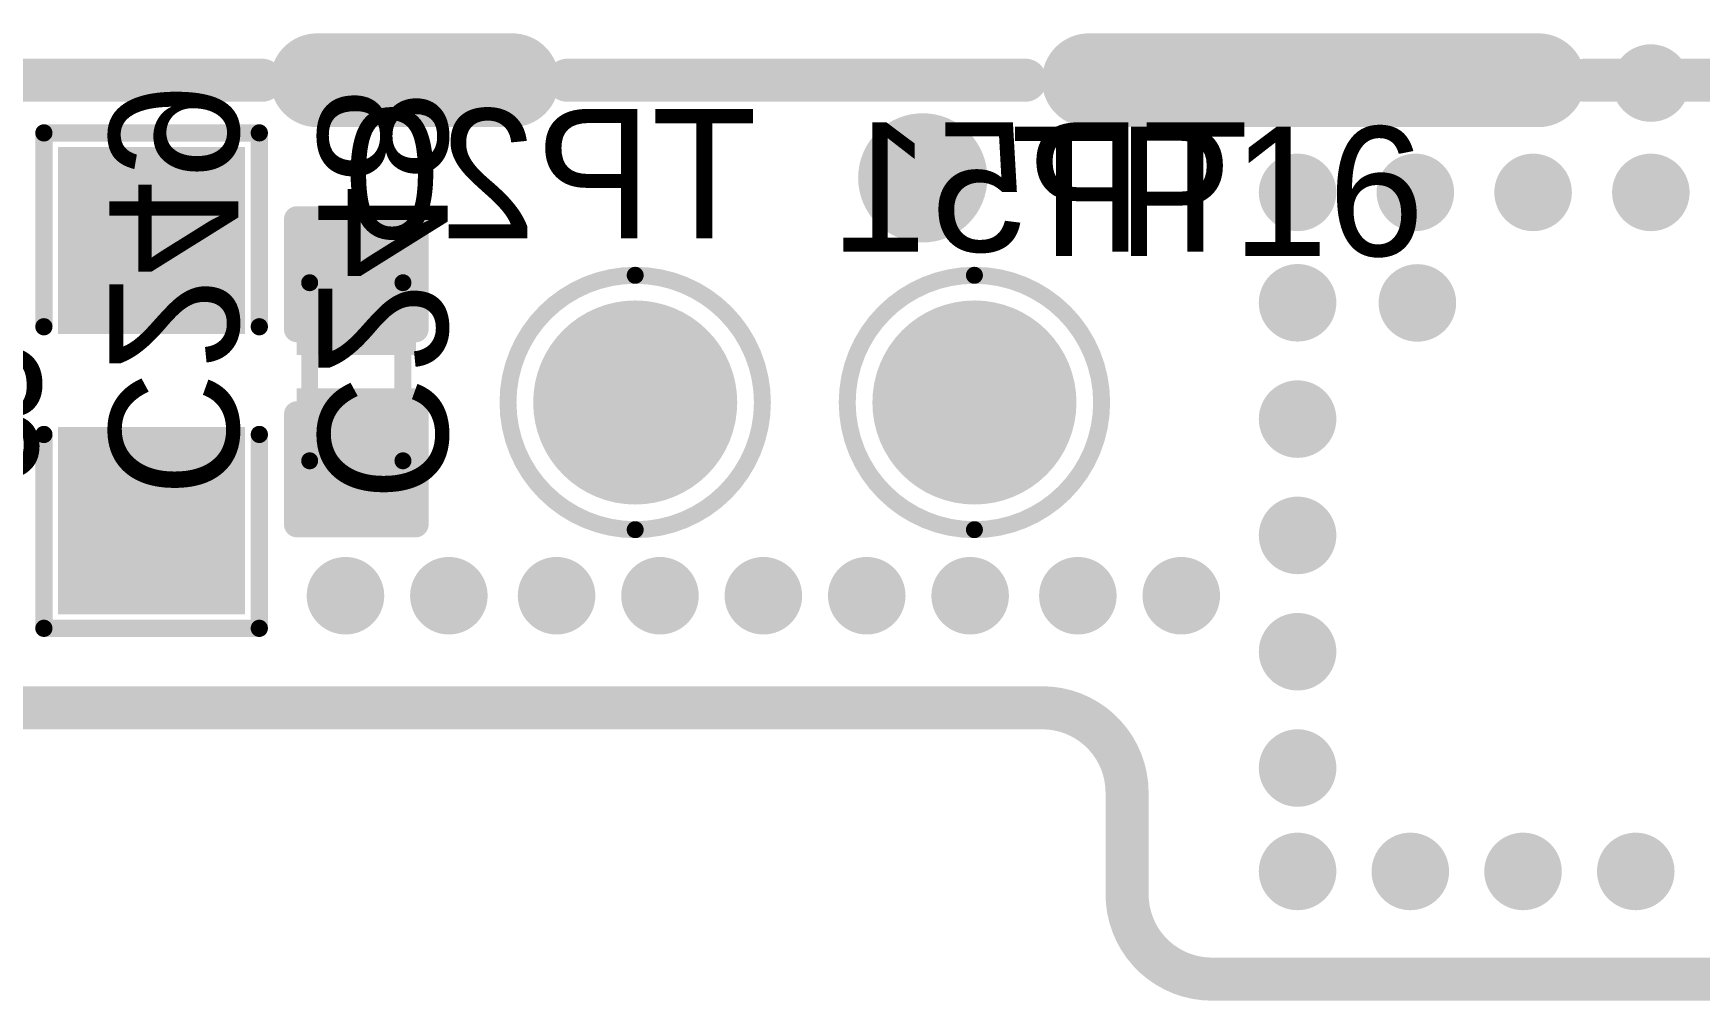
# Model space of a CAD drawing. Extents: x 722 to 1072, y 754 to 1061.
# Drawn here: x 798.41 to 808.24, y 1012.47 to 1018.18 of the extents above; entities that cross this region are included whole.
import ezdxf

# ---------------------------------------------------------------- set-up
doc = ezdxf.new("R2010")
doc.units = 0
doc.layers.get('0').update_dxf_attribs({"linetype": 'CONTINUOUS'})
for name, color, linetype in [('BOTTOMOVERLAY', 54, 'CONTINUOUS'), ('BOTTOMPASTE', 16, 'CONTINUOUS'), ('BOTTOMSOLDER', 6, 'CONTINUOUS'), ('KEEPOUTLAYER', 6, 'CONTINUOUS'), ('MECHANICAL13', 56, 'CONTINUOUS'), ('MULTILAYER', 9, 'CONTINUOUS'), ('TOPOVERLAY', 2, 'CONTINUOUS'), ('TOPPASTE', 8, 'CONTINUOUS'), ('TOPSOLDER', 216, 'CONTINUOUS'), ('VIAHOLELAYER', 16, 'CONTINUOUS')]:
    doc.layers.add(name, color=color, linetype=linetype)

# ---------------------------------------------------------------- blocks, each defined once
blk = doc.blocks.new('C_0603_B_23')
at = {"layer": 'BOTTOMOVERLAY', "const_width": 0.1016}
for points in [[(-1.4605, 0.635), (-0.3175, 0.635)], [(-1.4605, 0.635), (-1.4605, -0.635)], [(0.3175, 0.635), (1.4605, 0.635)], [(1.4605, 0.635), (1.4605, -0.635)], [(-1.4605, -0.635), (-0.3175, -0.635)], [(0.3175, -0.635), (1.4605, -0.635)]]:
    blk.add_lwpolyline(points, dxfattribs=at)
at = {"layer": 'BOTTOMOVERLAY', "const_width": 0.0508}
for points in [[(-1.4859, 0.635, 1), (-1.4351, 0.635, 1)], [(-1.4859, 0.635, 1), (-1.4351, 0.635, 1)], [(-0.3429, 0.635, 1), (-0.2921, 0.635, 1)], [(0.2921, 0.635, 1), (0.3429, 0.635, 1)], [(1.4351, 0.635, 1), (1.4859, 0.635, 1)], [(1.4351, 0.635, 1), (1.4859, 0.635, 1)], [(-1.4859, -0.635, 1), (-1.4351, -0.635, 1)], [(-1.4859, -0.635, 1), (-1.4351, -0.635, 1)], [(-0.3429, -0.635, 1), (-0.2921, -0.635, 1)], [(0.2921, -0.635, 1), (0.3429, -0.635, 1)], [(1.4351, -0.635, 1), (1.4859, -0.635, 1)], [(1.4351, -0.635, 1), (1.4859, -0.635, 1)]]:
    blk.add_lwpolyline(points, format="xyb", close=True, dxfattribs=at)
at = {"layer": 'BOTTOMPASTE'}
for points in [[(-1.2755, -0.45), (-0.3755, -0.45), (-1.2755, 0.45), (-0.3755, 0.45)], [(0.3755, -0.45), (1.2755, -0.45), (0.3755, 0.45), (1.2755, 0.45)]]:
    blk.add_solid(points, dxfattribs=at)
at = {"layer": 'BOTTOMSOLDER'}
for points in [[(-1.3771, -0.5516), (-0.2739, -0.5516), (-1.3771, 0.5516), (-0.2739, 0.5516)], [(0.2739, -0.5516), (1.3771, -0.5516), (0.2739, 0.5516), (1.3771, 0.5516)]]:
    blk.add_solid(points, dxfattribs=at)
blk = doc.blocks.new('C_0402_B_24')
at = {"layer": 'BOTTOMOVERLAY', "const_width": 0.1524}
for points in [[(-0.9001, 0.3501), (-0.2501, 0.3501)], [(-0.9001, 0.3501), (-0.9001, -0.3499)], [(0.2499, 0.3501), (0.8999, 0.3501)], [(0.8999, 0.3501), (0.8999, -0.3499)], [(-0.9001, -0.3499), (-0.2501, -0.3499)], [(0.2499, -0.3499), (0.8999, -0.3499)]]:
    blk.add_lwpolyline(points, dxfattribs=at)
at = {"layer": 'BOTTOMOVERLAY', "const_width": 0.0762}
for points in [[(-0.9382, 0.3501, 1), (-0.862, 0.3501, 1)], [(-0.9382, 0.3501, 1), (-0.862, 0.3501, 1)], [(-0.2882, 0.3501, 1), (-0.212, 0.3501, 1)], [(0.2118, 0.3501, 1), (0.288, 0.3501, 1)], [(0.8618, 0.3501, 1), (0.938, 0.3501, 1)], [(0.8618, 0.3501, 1), (0.938, 0.3501, 1)], [(-0.9382, -0.3499, 1), (-0.862, -0.3499, 1)], [(-0.9382, -0.3499, 1), (-0.862, -0.3499, 1)], [(-0.2882, -0.3499, 1), (-0.212, -0.3499, 1)], [(0.2118, -0.3499, 1), (0.288, -0.3499, 1)], [(0.8618, -0.3499, 1), (0.938, -0.3499, 1)], [(0.8618, -0.3499, 1), (0.938, -0.3499, 1)]]:
    blk.add_lwpolyline(points, format="xyb", close=True, dxfattribs=at)
at = {"layer": 'BOTTOMPASTE'}
for points in [[(-0.8, 0.25), (-0.8, -0.25), (-0.2, 0.25), (-0.2, -0.25)], [(0.2, 0.25), (0.2, -0.25), (0.8, 0.25), (0.8, -0.25)]]:
    blk.add_solid(points, dxfattribs=at)
at = {"layer": 'BOTTOMSOLDER'}
for points in [[(-0.9016, 0.3516), (-0.9016, -0.3516), (-0.0984, 0.3516), (-0.0984, -0.3516)], [(0.0984, 0.3516), (0.0984, -0.3516), (0.9016, 0.3516), (0.9016, -0.3516)]]:
    blk.add_solid(points, dxfattribs=at)
at = {"layer": 'MECHANICAL13', "const_width": 0.1}
for points in [[(-0.525, 0.275), (0.525, 0.275)], [(-0.525, 0.275), (-0.525, -0.275)], [(0.525, 0.275), (0.525, -0.275)], [(-0.525, -0.275), (0.525, -0.275)]]:
    blk.add_lwpolyline(points, dxfattribs=at)
at = {"layer": 'MECHANICAL13', "const_width": 0.05}
for points in [[(-0.55, 0.275, 1), (-0.5, 0.275, 1)], [(-0.55, 0.275, 1), (-0.5, 0.275, 1)], [(0.5, 0.275, 1), (0.55, 0.275, 1)], [(0.5, 0.275, 1), (0.55, 0.275, 1)], [(-0.55, -0.275, 1), (-0.5, -0.275, 1)], [(-0.55, -0.275, 1), (-0.5, -0.275, 1)], [(0.5, -0.275, 1), (0.55, -0.275, 1)], [(0.5, -0.275, 1), (0.55, -0.275, 1)]]:
    blk.add_lwpolyline(points, format="xyb", close=True, dxfattribs=at)
blk = doc.blocks.new('TESTPOINT2_B_70')
at = {"layer": 'BOTTOMOVERLAY'}
for points, const_width in [([(0.75, 0, 1), (-0.75, 0, 1)], 0.1), ([(-0.775, 0, 1), (-0.725, 0, 1)], 0.05), ([(0.725, 0, 1), (0.775, 0, 1)], 0.05)]:
    blk.add_lwpolyline(points, format="xyb", close=True, dxfattribs=dict(at, const_width=const_width))
at = {"layer": 'BOTTOMPASTE', "const_width": 0.5}
blk.add_lwpolyline([(-0.25, 0, 1), (0.25, 0, 1)], format="xyb", close=True, dxfattribs=at)
at = {"layer": 'BOTTOMSOLDER', "const_width": 0.6016}
blk.add_lwpolyline([(-0.3008, 0, 1), (0.3008, 0, 1)], format="xyb", close=True, dxfattribs=at)
blk = doc.blocks.new('TESTPOINT2_B_79')
at = {"layer": 'BOTTOMOVERLAY'}
for points, const_width in [([(0.75, 0, 1), (-0.75, 0, 1)], 0.1), ([(-0.775, 0, 1), (-0.725, 0, 1)], 0.05), ([(0.725, 0, 1), (0.775, 0, 1)], 0.05)]:
    blk.add_lwpolyline(points, format="xyb", close=True, dxfattribs=dict(at, const_width=const_width))
at = {"layer": 'BOTTOMPASTE', "const_width": 0.5}
blk.add_lwpolyline([(-0.25, 0, 1), (0.25, 0, 1)], format="xyb", close=True, dxfattribs=at)
at = {"layer": 'BOTTOMSOLDER', "const_width": 0.6016}
blk.add_lwpolyline([(-0.3008, 0, 1), (0.3008, 0, 1)], format="xyb", close=True, dxfattribs=at)
blk = doc.blocks.new('TESTPOINT2_338')
at = {"layer": 'TOPOVERLAY'}
for points, const_width in [([(0.75, 0, 1), (-0.75, 0, 1)], 0.1), ([(-0.775, 0, 1), (-0.725, 0, 1)], 0.05), ([(0.725, 0, 1), (0.775, 0, 1)], 0.05)]:
    blk.add_lwpolyline(points, format="xyb", close=True, dxfattribs=dict(at, const_width=const_width))
at = {"layer": 'TOPPASTE', "const_width": 0.5}
blk.add_lwpolyline([(-0.25, 0, 1), (0.25, 0, 1)], format="xyb", close=True, dxfattribs=at)
at = {"layer": 'TOPSOLDER', "const_width": 0.6016}
blk.add_lwpolyline([(-0.3008, 0, 1), (0.3008, 0, 1)], format="xyb", close=True, dxfattribs=at)

msp = doc.modelspace()

# ---------------------------------------------------------------- linework, layer by layer
at = {"layer": 'BOTTOMOVERLAY', "const_width": 0.254}
for points in [[(798.0627, 1017.8986), (799.7627, 1017.8986)], [(801.5627, 1017.8986), (804.2627, 1017.8986)], [(807.5627, 1017.8986), (809.4627, 1017.8986)]]:
    msp.add_lwpolyline(points, dxfattribs=at)
at = {"layer": 'BOTTOMOVERLAY', "const_width": 0.127}
for points in [[(799.6992, 1017.8986, 1), (799.8262, 1017.8986, 1)], [(801.4992, 1017.8986, 1), (801.6262, 1017.8986, 1)], [(804.1992, 1017.8986, 1), (804.3262, 1017.8986, 1)], [(807.4992, 1017.8986, 1), (807.6262, 1017.8986, 1)]]:
    msp.add_lwpolyline(points, format="xyb", close=True, dxfattribs=at)
at = {"layer": 'BOTTOMPASTE', "const_width": 0.35}
for points in [[(801.2377, 1017.8986), (800.0877, 1017.8986)], [(804.6377, 1017.8986), (807.2877, 1017.8986)]]:
    msp.add_lwpolyline(points, dxfattribs=at)
at = {"layer": 'BOTTOMPASTE', "const_width": 0.175}
for points in [[(800.0002, 1017.8986, 1), (800.1752, 1017.8986, 1)], [(801.1502, 1017.8986, 1), (801.3252, 1017.8986, 1)], [(804.5502, 1017.8986, 1), (804.7252, 1017.8986, 1)], [(807.2002, 1017.8986, 1), (807.3752, 1017.8986, 1)]]:
    msp.add_lwpolyline(points, format="xyb", close=True, dxfattribs=at)
at = {"layer": 'BOTTOMSOLDER', "const_width": 0.5532}
for points in [[(801.2377, 1017.8986), (800.0877, 1017.8986)], [(804.6377, 1017.8986), (807.2877, 1017.8986)]]:
    msp.add_lwpolyline(points, dxfattribs=at)
at = {"layer": 'BOTTOMSOLDER', "const_width": 0.2766}
for points in [[(799.9494, 1017.8986, 1), (800.226, 1017.8986, 1)], [(801.0994, 1017.8986, 1), (801.376, 1017.8986, 1)], [(804.4994, 1017.8986, 1), (804.776, 1017.8986, 1)], [(807.1494, 1017.8986, 1), (807.426, 1017.8986, 1)]]:
    msp.add_lwpolyline(points, format="xyb", close=True, dxfattribs=at)
at = {"layer": 'KEEPOUTLAYER', "const_width": 0.254}
for points in [[(791.4627, 1014.1986), (804.3627, 1014.1986)], [(804.8627, 1013.0986), (804.8627, 1013.6986)], [(805.3627, 1012.5986), (809.5627, 1012.5986)]]:
    msp.add_lwpolyline(points, dxfattribs=at)
at = {"layer": 'KEEPOUTLAYER', "const_width": 0.127}
for points in [[(804.2992, 1014.1986, 1), (804.4262, 1014.1986, 1)], [(804.2992, 1014.1986, 1), (804.4262, 1014.1986, 1)], [(804.7992, 1013.6986, 1), (804.9262, 1013.6986, 1)], [(804.7992, 1013.6986, 1), (804.9262, 1013.6986, 1)], [(804.7992, 1013.0986, 1), (804.9262, 1013.0986, 1)], [(804.7992, 1013.0986, 1), (804.9262, 1013.0986, 1)], [(805.2992, 1012.5986, 1), (805.4262, 1012.5986, 1)], [(805.2992, 1012.5986, 1), (805.4262, 1012.5986, 1)]]:
    msp.add_lwpolyline(points, format="xyb", close=True, dxfattribs=at)
at = {"layer": 'KEEPOUTLAYER', "const_width": 0.254}
for points in [[(804.3627, 1014.1986, -0.414214), (804.8627, 1013.6986)], [(805.3627, 1012.5986, -0.414214), (804.8627, 1013.0986)]]:
    msp.add_lwpolyline(points, format="xyb", dxfattribs=at)
at = {"layer": 'MULTILAYER'}
for points, const_width in [([(807.8364, 1017.8818, 1), (808.065, 1017.8818, 1)], 0.2286), ([(803.4676, 1017.323, 1), (803.8486, 1017.323, 1)], 0.381), ([(805.7536, 1017.2372, 1), (805.9822, 1017.2372, 1)], 0.2286), ([(806.4479, 1017.2372, 1), (806.6765, 1017.2372, 1)], 0.2286), ([(807.1422, 1017.2372, 1), (807.3708, 1017.2372, 1)], 0.2286), ([(807.8364, 1017.2372, 1), (808.065, 1017.2372, 1)], 0.2286), ([(805.7536, 1016.5864, 1), (805.9822, 1016.5864, 1)], 0.2286), ([(806.46, 1016.5857, 1), (806.6886, 1016.5857, 1)], 0.2286), ([(805.7536, 1015.9006, 1), (805.9822, 1015.9006, 1)], 0.2286), ([(805.7536, 1015.2148, 1), (805.9822, 1015.2148, 1)], 0.2286), ([(800.1402, 1014.8592, 1), (800.3688, 1014.8592, 1)], 0.2286), ([(800.7498, 1014.8592, 1), (800.9784, 1014.8592, 1)], 0.2286), ([(801.3848, 1014.8592, 1), (801.6134, 1014.8592, 1)], 0.2286), ([(801.9944, 1014.8592, 1), (802.223, 1014.8592, 1)], 0.2286), ([(802.604, 1014.8592, 1), (802.8326, 1014.8592, 1)], 0.2286), ([(803.2136, 1014.8592, 1), (803.4422, 1014.8592, 1)], 0.2286), ([(803.8232, 1014.8592, 1), (804.0518, 1014.8592, 1)], 0.2286), ([(804.4582, 1014.8592, 1), (804.6868, 1014.8592, 1)], 0.2286), ([(805.0678, 1014.8592, 1), (805.2964, 1014.8592, 1)], 0.2286), ([(805.7536, 1014.529, 1), (805.9822, 1014.529, 1)], 0.2286), ([(805.7536, 1013.8432, 1), (805.9822, 1013.8432, 1)], 0.2286), ([(805.7536, 1013.2336, 1), (805.9822, 1013.2336, 1)], 0.2286), ([(806.4183, 1013.2336, 1), (806.6469, 1013.2336, 1)], 0.2286), ([(807.0829, 1013.2336, 1), (807.3115, 1013.2336, 1)], 0.2286), ([(807.7475, 1013.2336, 1), (807.9761, 1013.2336, 1)], 0.2286)]:
    msp.add_lwpolyline(points, format="xyb", close=True, dxfattribs=dict(at, const_width=const_width))
at = {"layer": 'VIAHOLELAYER'}
for points, const_width in [([(807.8872, 1017.8818, 1), (808.0142, 1017.8818, 1)], 0.127), ([(803.5438, 1017.323, 1), (803.7724, 1017.323, 1)], 0.2286), ([(805.8044, 1017.2372, 1), (805.9314, 1017.2372, 1)], 0.127), ([(806.4987, 1017.2372, 1), (806.6257, 1017.2372, 1)], 0.127), ([(807.193, 1017.2372, 1), (807.32, 1017.2372, 1)], 0.127), ([(807.8872, 1017.2372, 1), (808.0142, 1017.2372, 1)], 0.127), ([(805.8044, 1016.5864, 1), (805.9314, 1016.5864, 1)], 0.127), ([(806.5108, 1016.5857, 1), (806.6378, 1016.5857, 1)], 0.127), ([(805.8044, 1015.9006, 1), (805.9314, 1015.9006, 1)], 0.127), ([(805.8044, 1015.2148, 1), (805.9314, 1015.2148, 1)], 0.127), ([(800.191, 1014.8592, 1), (800.318, 1014.8592, 1)], 0.127), ([(800.8006, 1014.8592, 1), (800.9276, 1014.8592, 1)], 0.127), ([(801.4356, 1014.8592, 1), (801.5626, 1014.8592, 1)], 0.127), ([(802.0452, 1014.8592, 1), (802.1722, 1014.8592, 1)], 0.127), ([(802.6548, 1014.8592, 1), (802.7818, 1014.8592, 1)], 0.127), ([(803.2644, 1014.8592, 1), (803.3914, 1014.8592, 1)], 0.127), ([(803.874, 1014.8592, 1), (804.001, 1014.8592, 1)], 0.127), ([(804.509, 1014.8592, 1), (804.636, 1014.8592, 1)], 0.127), ([(805.1186, 1014.8592, 1), (805.2456, 1014.8592, 1)], 0.127), ([(805.8044, 1014.529, 1), (805.9314, 1014.529, 1)], 0.127), ([(805.8044, 1013.8432, 1), (805.9314, 1013.8432, 1)], 0.127), ([(805.8044, 1013.2336, 1), (805.9314, 1013.2336, 1)], 0.127), ([(806.4691, 1013.2336, 1), (806.5961, 1013.2336, 1)], 0.127), ([(807.1337, 1013.2336, 1), (807.2607, 1013.2336, 1)], 0.127), ([(807.7983, 1013.2336, 1), (807.9253, 1013.2336, 1)], 0.127)]:
    msp.add_lwpolyline(points, format="xyb", close=True, dxfattribs=dict(at, const_width=const_width))

# ---------------------------------------------------------------- block references
at = {"rotation": 90}
for name, p in [('C_0603_B_23', (799.1115, 1016.1276)), ('C_0402_B_24', (800.3185, 1016.1798)), ('TESTPOINT2_B_79', (801.9627, 1015.9986)), ('TESTPOINT2_B_70', (803.9627, 1015.9986)), ('TESTPOINT2_338', (803.9627, 1015.9986))]:
    msp.add_blockref(name, p, dxfattribs=at)

# ---------------------------------------------------------------- texts
at = {"layer": 'BOTTOMOVERLAY', "text_generation_flag": 2}
for s, rotation, p in [('C249', 270, (798.8617, 1015.4432)), ('C248', 270, (800.0941, 1015.4176)), ('R198', 180, (796.0765, 1016.3178))]:
    msp.add_text(s, height=0.762, rotation=rotation, dxfattribs=at).set_placement(p)
for s, p in [('TP20', (802.6807, 1016.9672)), ('TP51', (805.5763, 1016.8884))]:
    msp.add_text(s, height=0.762, dxfattribs=at).set_placement(p)
at = {"layer": 'TOPOVERLAY'}
msp.add_text('TP16', height=0.762, dxfattribs=at).set_placement((804.1793, 1016.863))

doc.saveas('drawing.dxf')
